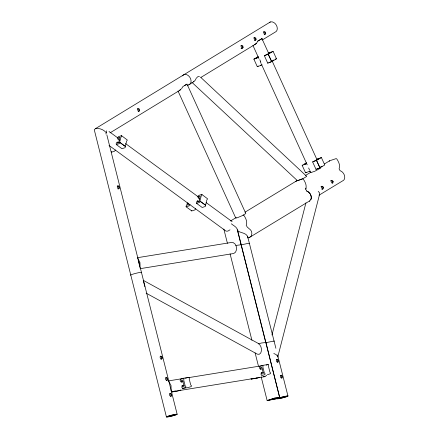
<?xml version="1.0" encoding="UTF-8"?>
<svg xmlns="http://www.w3.org/2000/svg" width="439" height="439" viewBox="0 0 439 439"><rect width="100%" height="100%" fill="white"/><g stroke="black" fill="none" stroke-linecap="round" stroke-linejoin="round"><path stroke-width="0.66" d="M106.584 130.789L106.523 132.43L105.837 133.955M190.043 204.459L189.264 205.809L186.163 206.84L186.037 206.165L186.685 205.414L187.36 202.818M306.702 191.02A5.669 4.116 58.7 0 1 310.73 199.904A5.669 4.116 58.7 0 0 306.702 191.02L305.687 189.165C307.141 185.746 305.187 181.9 303.278 179.112L302.57 178.958L296.298 181.044L295.891 181.565M249.314 243.519L247.98 243.409L241.121 244.891L237.504 230.574C237.439 227.177 233.521 225.728 231.342 223.797M332.274 183.036L332.405 181.439L331.714 180.714L330.666 180.654M271.96 334.968L305.928 202.856M277.739 357.077L319.554 194.428L319.592 192.93L318.209 191.36M111.407 151.51L111.533 152.185L114.634 151.153L115.391 149.968M125.263 146.374L126.608 141.182L127.354 140.041L121.515 135.64L118.409 136.672C116.862 137.912 117.97 139.717 119.534 140.211M188.172 203.142L187.667 205.09L189.253 204.563M181.296 382.089L181.208 380.465L182.465 380.042L184.199 386.232L182.833 386.935L182.344 385.683L182.004 385.7L181.85 387.445L182.64 388.471L188.188 387.571L191.289 386.539L191.388 385.524L190.724 385.008L189.214 378.994L189.418 377.694L188.979 377.348L183.431 378.248L180.33 379.28L180.138 380.629L181.077 382.018L183.145 381.787M260.486 369.237L260.398 367.613L261.655 367.196L263.389 373.38L262.023 374.083L261.534 372.832L261.194 372.848L261.04 374.599L261.836 375.619L264.936 374.593L265.035 373.573L264.371 373.057L262.857 367.042L263.065 365.742L262.621 365.396L259.52 366.428L259.328 367.783L260.267 369.166L262.335 368.941M305.681 189.165L306.038 188.117M268.383 54.184L264.366 55.742L267.746 63.178L271.763 61.614L268.245 54.222L271.34 61.037M316.651 160.372L312.634 161.931L316.014 169.366L320.031 167.808L316.514 160.411L319.608 167.226M195.207 80.359L195.882 78.916M138.406 111.66L138.998 110.644L138.911 109.618L137.61 108.702M254.839 40.629L255.432 39.614L255.344 38.588L254.044 37.672M264.498 34.741L265.085 33.726L264.997 32.7L263.696 31.784M268.778 53.591L261.918 38.583L257.786 41.101L256.606 43.126L254.433 44.756M268.245 54.222L273.107 51.363L276.488 58.799L271.763 61.614M316.514 160.411L321.375 157.557L324.756 164.987L320.031 167.808M195.64 208.734L194.883 209.924L191.783 210.95L186.163 206.84M117.998 139.086L118.64 137.67L119.896 137.253L118.662 142.587L117.186 143.251L117.317 142.181L117.021 142.209L116.121 143.745L116.346 144.607L121.965 148.722L125.071 147.691L125.472 146.5L119.644 142.258L120.994 137.067L121.636 136.315L121.515 135.64M198.247 197.852L198.883 196.436L200.146 196.019L198.911 201.353L197.435 202.022L197.566 200.947L197.27 200.98L196.37 202.511L196.595 203.372L202.214 207.488L205.315 206.456L205.721 205.265L199.893 201.024L201.243 195.832L201.984 194.691L201.759 194.411L198.658 195.437C197.106 196.677 198.219 198.483 199.778 198.977M329.305 161.272L329.711 160.745L335.978 158.666L336.691 158.819C338.601 161.607 340.554 165.454 339.1 168.872L340.115 170.722A5.669 4.116 58.7 0 1 344.577 175.885A5.669 4.116 58.7 0 1 342.48 180.956L319.032 195.196M264.366 55.742L270.945 52.274L268.333 53.338L268.739 52.938L273.107 51.363M267.746 63.178L268.119 62.815M312.634 161.931L319.213 158.463L316.601 159.527L317.007 159.132L321.375 157.557M316.014 169.366L316.393 169.01M258.598 343.819L261.463 343.002L265.935 342.502L279.692 397.569L237.455 229.767M262.034 64.61L260.409 65.609L257.259 66.58L253.879 59.15L258.192 56.653M196.101 78.433L197.704 76.765L199.454 76.402M270.38 21.95L95.581 128.578L94.259 129.714L166.452 417.05M248.458 237.351L249.599 237.367L251.262 236.023L251.86 233.663C252.414 229.224 247.184 228.653 246.219 225.284C247.667 221.865 245.719 218.018 243.81 215.231L243.096 215.077M193.517 81.649L194.773 80.666M171.226 391.868L264.915 376.667L266.703 375.274M179.535 90.269L181.093 89.073M186.976 84.096L182.843 86.615L181.614 88.678M261.99 38.67L257.786 41.101M187.047 84.184L245.84 213.524L242.509 215.56L237.422 217.711L235.891 218.095L235.666 217.832L178.004 90.977M320.218 166.765L320.783 168.011L314.785 171.265L310.834 172.576L310.038 171.073M258.341 57.509L253.879 59.15M306.609 163.703L302.147 165.338L306.466 162.842M309.989 171.133L305.577 172.834L302.147 165.338M276.597 359.492L277.475 360.167L277.81 361.484L277.305 362.301M280.62 375.416L281.476 376.075L281.8 377.353L281.311 378.144M166.529 380.503L166.957 380.24L166.946 379.022L166.354 377.864L165.821 377.694M170.53 396.39L170.952 396.126L170.941 394.913L170.354 393.75L169.822 393.58M184.396 85.671L186.46 84.414M110.013 132.88L180.643 89.797M187.063 85.879L194.071 81.599M201.062 77.335L256.398 43.576M262.226 40.026L275.039 32.206A5.669 4.116 58.6 0 0 276.323 25.111A5.669 4.116 58.6 0 0 269.436 22.466M258.132 56.966L256.041 58.239L258.286 57.311M257.259 66.58L258.209 66.108M270.665 61.937L273.799 60.028M306.4 163.154L304.309 164.427L306.554 163.5M305.528 172.774L306.482 172.302M309.275 171.336L309.934 170.936M321.024 166.853L322.067 166.216M230.607 220.938L236.264 217.503M244.995 212.202L297.472 180.33M305.676 175.348L310.955 172.143M324.437 163.95L329.711 160.745M321.831 189.423L322.632 188.94L322.895 187.601L322.05 186.548L320.975 186.487M249.599 237.367L308.485 201.605M229.992 229.827L227.852 231.117L226.041 231.139L109.02 145.441M118.036 189.033L118.739 188.638L118.728 187.42L118.14 186.257L117.29 186.07M160.877 359.305L161.585 358.904L161.574 357.686L160.987 356.523L160.131 356.336M261.128 376.728L267.148 400.555L274.534 398.102L279.813 397.427M260.706 65.285L261.666 64.747L307.212 164.855M275.193 59.15L276.488 58.799M269.107 62.492L270.364 62.075M116.346 144.607L119.452 143.575L119.852 142.384M196.595 203.372L199.701 202.341L200.102 201.155M317.375 168.686L318.637 168.269M187.733 377.759L188.979 377.348M171.77 391.593L172.209 391.939L175.315 390.908M182.64 388.471L185.746 387.439L185.96 386.88L185.181 385.908L183.667 379.894L183.99 379.049L183.431 378.248M180.857 390.008L177.751 391.039L172.209 391.939M266.303 365.116L268.169 364.496L268.608 364.842L268.405 366.142L269.914 372.157L270.693 373.128L270.479 373.693L267.378 374.725M250.96 378.742L251.399 379.087L253.879 378.264M251.399 379.087L256.941 378.188L259.427 377.364M191.832 82.274L297.472 180.72L303.393 178.415L306.74 176.379L200.502 77.143M235.962 245.428L241.241 244.753M137.347 257.715L231.035 242.515L233.191 242.591L235.145 244.117L236.363 246.685L236.528 249.599L235.584 252.085L233.789 253.479L140.101 268.679M262.621 365.396L268.169 364.496M168.466 380.904L183.968 378.391M185.318 378.171L186.663 377.952M188.013 377.732L262.154 365.703M182.152 385.502L184.001 385.201M261.342 372.651L263.191 372.354M125.472 146.5L119.699 142.406M279.692 397.569L281.267 397.284A5.669 0.444 -14.2 0 1 288.083 395.983A5.669 0.444 -14.2 0 1 282.03 397.997A5.669 0.444 -14.2 0 1 277.311 398.596L267.148 400.555M95.581 128.583C99.571 127.93 103.796 129.692 106.326 132.803M263.29 376.607L264.915 376.667M241.016 48.405L241.873 48.537L242.465 47.527L242.213 46.172L241.077 45.579M273.788 353.455L276.224 354.674L277.607 356.243M143.553 280.488L258.335 343.474C261.359 345.498 262.242 349.779 260.744 353.005L259.208 354.317L257.303 354.147L146.127 293.142M201.759 194.411L207.603 198.807L206.857 199.948L205.562 205.287L199.948 201.172M108.982 131.453L117.817 137.928M125.543 143.586L198.433 196.968M206.165 202.626L232.121 221.635M117.235 142.033L118.256 142.779M197.484 200.799L198.505 201.55M265.787 342.387L266.27 342.601L274.057 341.021A5.669 0.444 -14.2 0 1 274.013 341.273M256.502 377.842L256.941 378.188M275.895 348.297L247.591 236.259C245.401 232.39 240.402 233.213 237.504 230.574M191.552 210.671L191.783 210.95M272.169 61.054L316.826 159.302M259.778 59.655L260.623 61.509M252.946 45.464L258.878 58.519M260.294 61.63L261.139 63.496M308.628 167.961L309.473 169.827M261.918 38.583L262.324 39.636M143.229 280.444L144.859 286.574M137.626 258.099L139.909 262.335L140.074 265.249L139.723 266.166L138.131 259.839M168.746 381.288L171.034 385.524L171.139 390.798M277.569 354.915L287.935 395.945M241.291 245.56L265.65 341.976M223.83 229.07L227.435 243.338M230.091 253.863L251.931 340.307M255.114 352.907L258.456 366.142M106.825 134.795L177.126 414.158M139.821 266.643L140.014 267.609M247.591 236.259L247.931 238.048M297.439 180.391L297.472 180.72M130.751 275.182A5.669 0.455 -14.1 0 1 136.178 273.245A5.669 0.455 -14.1 0 1 141.374 272.542M182.498 75.881A5.669 4.116 58.6 0 1 189.708 77.072A5.669 4.116 58.6 0 1 188.825 84.793M276.46 359.656L276.252 360.951L277.064 362.038L278.15 362.142L278.463 361.27L278.134 359.947L277.404 359.179L276.46 359.656M280.51 375.575L280.307 376.827L281.092 377.88L282.151 377.984L282.453 377.139L282.129 375.855L281.421 375.109L280.51 375.575M323.548 187.387L323.285 188.721L322.484 189.209L321.26 187.206L321.628 186.268L322.703 186.328L323.548 187.387M333.185 181.521L332.932 182.816L332.153 183.288L330.962 181.345L331.324 180.44L332.367 180.495L333.185 181.521M139.651 110.43L139.064 111.44L138.208 111.308L137.462 108.971L138.263 108.482L139.404 109.075L139.651 110.43M243.118 47.308L242.531 48.323L241.675 48.191L240.929 45.854L241.73 45.36L242.866 45.958L243.118 47.308M256.085 39.4L255.498 40.41L254.642 40.278L253.896 37.941L254.697 37.452L255.833 38.045L256.085 39.4M265.743 33.512L265.151 34.522L264.294 34.39L263.548 32.052L264.355 31.564L265.491 32.157L265.743 33.512M117.943 185.851L117.229 186.86L117.564 188.177L118.689 188.819L119.397 188.419L119.386 187.201L118.799 186.043L117.943 185.851M160.789 356.122L160.076 357.126L160.405 358.443L161.536 359.086L162.238 358.685L162.227 357.467L161.64 356.309L160.789 356.122M166.156 377.458L165.443 378.462L165.777 379.784L166.902 380.421L167.61 380.02L167.599 378.808L167.012 377.644L166.156 377.458M170.156 393.344L169.443 394.354L169.778 395.671L170.903 396.313L171.611 395.912L171.6 394.694L171.012 393.536L170.156 393.344M278.864 397.685L281.487 397.3A4.73 0.373 -14.2 0 1 287.177 396.219A4.73 0.373 -14.2 0 1 282.123 397.899A4.73 0.373 -14.2 0 1 278.189 398.398L268.438 400.231L274.512 398.211L278.864 397.685M168.494 416.699A4.73 0.379 -14.1 0 0 176.204 414.608A4.73 0.379 -14.1 0 0 170.678 415.503A4.73 0.379 -14.1 0 0 168.494 416.699M167.835 416.913A5.669 0.455 -14.1 0 0 177.082 414.411A5.669 0.455 -14.1 0 0 170.453 415.486A5.669 0.455 -14.1 0 0 167.835 416.913M309.067 201.249A5.669 4.116 58.7 0 0 310.011 200.733A5.669 4.116 58.7 0 1 309.067 201.249"/></g></svg>
